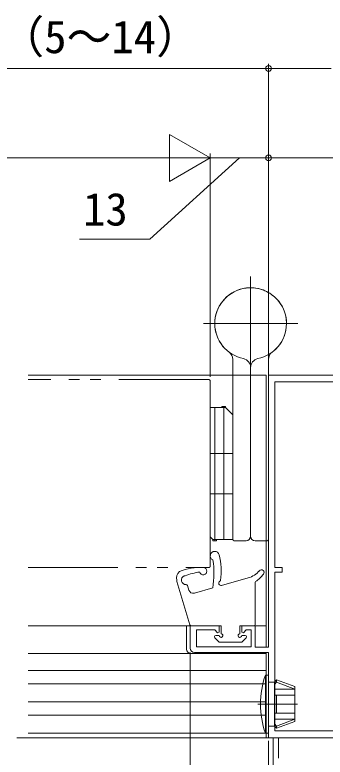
# Model space of a CAD drawing. Units: millimetres, scale not verified. Extents: x -1188 to -198, y -840 to 760.
# Drawn here: x -554.6 to -485.4, y -527.4 to -361.6 of the extents above; entities that cross this region are included whole.
import ezdxf
from ezdxf.enums import TextEntityAlignment as Align

# ---------------------------------------------------------------- set-up
doc = ezdxf.new("R2010")
doc.units = ezdxf.units.MM
doc.header["$LTSCALE"] = 4
for name, pattern in [('CHAIN2', [12, 9, -1, 1, -1]), ('DASHED3', [4, 3, -1]), ('DOUBLE_CHAIN1', [8.8, 5, -1, 0.6, -0.6, 0.6, -1])]:
    doc.linetypes.add(name, pattern=pattern)
for name, color, linetype, lineweight in [('0-3_YKK_11', 7, 'Continuous', 9), ('0-5_YKK_12', 2, 'Continuous', 9), ('0-6_YKK_13', 4, 'Continuous', 9), ('0-8_YKK_D', 6, 'Continuous', 9)]:
    doc.layers.add(name, color=color, linetype=linetype, lineweight=lineweight)
doc.styles.add('ＭＳ ゴシック', font='')
doc.styles.get('ＭＳ ゴシック').set_extended_font_data('MS Gothic')

msp = doc.modelspace()

# ---------------------------------------------------------------- linework, layer by layer
at = {"layer": '0-3_YKK_11'}
for p, q in [((-497.999, -442.096), (-498, -502.896)), ((-472.999, -442.096), (-497.999, -442.096)), ((-496.6, -443.596), (-474.4, -443.596)), ((-496.6, -485.096), (-496.6, -443.596)), ((-496.6, -485.096), (-496.6, -443.596)), ((-495, -485.096), (-496.6, -485.096)), ((-495, -486.096), (-495, -485.096)), ((-496.6, -486.096), (-495, -486.096)), ((-496.6, -521.596), (-496.6, -486.096)), ((-515.5, -498.096), (-515.5, -503.096)), ((-509, -498.096), (-515.5, -498.096)), ((-514.1, -498.996), (-510.024, -498.996)), ((-514.1, -502.796), (-514.1, -498.996)), ((-510.024, -498.996), (-509.37, -499.65)), ((-509, -499.496), (-509, -498.096)), ((-504, -498.096), (-504, -499.496)), ((-501, -498.096), (-504, -498.096)), ((-503.629, -499.65), (-502.975, -498.996)), ((-502.975, -498.996), (-501.9, -498.996)), ((-501.9, -498.996), (-501.9, -502.796)), ((-501, -502.896), (-501, -498.096)), ((-509.37, -499.65), (-509, -499.496)), ((-504, -499.496), (-503.629, -499.65)), ((-501.9, -502.796), (-514.1, -502.796)), ((-498, -502.896), (-501, -502.896)), ((-514.5, -504.096), (-498, -504.096)), ((-498, -504.096), (-498, -523.096)), ((-474.5, -521.596), (-496.6, -521.596)), ((-498, -523.096), (-473, -523.096)), ((-497, -523.096), (-495.8, -523.096)), ((-497, -546.096), (-497, -523.096)), ((-495.8, -523.096), (-495.8, -527.692))]:
    msp.add_line(p, q, dxfattribs=at)
msp.add_arc((-514.5, -503.096), 1, 179.99985, 269.99983, dxfattribs=at)
at = {"layer": '0-5_YKK_12', "linetype": 'CHAIN2'}
for p, q in [((-502, -441.096), (-502, -420.096)), ((-491.5, -430.596), (-512.5, -430.596)), ((-326.172, -523.095), (-554.651, -523.095))]:
    msp.add_line(p, q, dxfattribs=at)
at = {"layer": '0-5_YKK_12'}
for p, q in [((-551.651, -442.096), (-498.5, -442.096)), ((-498.5, -442.096), (-498.5, -502.896)), ((-514.859, -498.096), (-551.651, -498.096)), ((-516.3, -498.096), (-516.3, -503.296)), ((-504.4, -498.096), (-498.5, -498.096)), ((-551.651, -504.296), (-498.5, -504.296)), ((-498.5, -504.096), (-498.5, -523.096)), ((-551.651, -508.096), (-498.5, -508.096)), ((-551.651, -511.096), (-498.5, -511.096)), ((-551.651, -515.096), (-498.5, -515.096)), ((-551.651, -518.096), (-498.5, -518.096)), ((-551.651, -522.096), (-498.5, -522.096)), ((-498.5, -523.096), (-551.651, -523.096))]:
    msp.add_line(p, q, dxfattribs=at)
msp.add_arc((-515.3, -503.296), 1, 180, 270, dxfattribs=at)
at = {"layer": '0-6_YKK_13'}
for p, q in [((-506, -438.596), (-506, -478.796)), ((-498, -438.596), (-498, -478.796)), ((-502, -478.096), (-502, -440.394)), ((-502, -478.096), (-502, -440.394)), ((-508.4, -449.096), (-507.6, -449.096)), ((-508.4, -449.096), (-508.4, -449.346)), ((-507.6, -449.346), (-507.6, -449.096)), ((-511, -478.246), (-511, -449.346)), ((-510, -449.346), (-511, -449.346)), ((-510, -449.346), (-508, -449.346)), ((-507.6, -449.346), (-508, -449.346)), ((-507.6, -449.346), (-506, -450.946)), ((-506, -478.846), (-506, -450.946)), ((-511, -459.596), (-506, -459.596)), ((-511, -468.596), (-506, -468.596)), ((-510.4, -478.846), (-511, -478.246)), ((-510.4, -478.846), (-510.4, -479.096)), ((-510, -478.846), (-510.4, -478.846)), ((-509.6, -479.096), (-510.4, -479.096)), ((-510, -478.846), (-508, -478.846)), ((-509.6, -478.846), (-509.6, -479.096)), ((-506, -478.846), (-508, -478.846)), ((-505.7, -479.096), (-503, -479.096)), ((-498.3, -479.096), (-501, -479.096)), ((-508.475, -489.083), (-502.521, -487.399)), ((-515.564, -497.882), (-518.458, -488.182)), ((-516.095, -489.108), (-515.79, -490.129)), ((-501, -497.796), (-501, -488.46)), ((-514.56, -490.805), (-510.451, -489.642)), ((-508.6, -498.096), (-515.276, -498.096)), ((-508.6, -498.096), (-508.6, -499.896)), ((-504.4, -498.096), (-501.3, -498.096)), ((-504.4, -498.096), (-504.4, -499.896)), ((-509, -500.296), (-509.8, -500.296)), ((-504, -500.296), (-503.2, -500.296)), ((-510.012, -500.808), (-509.112, -501.708)), ((-504.1, -501.796), (-508.9, -501.796)), ((-502.988, -500.808), (-503.888, -501.709)), ((-498.714, -509.096), (-498.714, -515.596)), ((-498.714, -509.096), (-498, -509.096)), ((-498, -515.596), (-498, -509.096)), ((-496.7, -510.696), (-496.2, -510.196)), ((-496.2, -510.196), (-496.2, -510.696)), ((-496.2, -510.196), (-492.1, -511.688)), ((-498, -510.696), (-496.7, -510.696)), ((-496.7, -510.696), (-496.7, -515.596)), ((-496.7, -512.248), (-492.1, -512.248)), ((-492.1, -511.688), (-492.1, -515.596)), ((-496.7, -513.596), (-492.1, -513.596)), ((-496.2, -513.596), (-496.2, -515.596)), ((-498.714, -522.096), (-498.714, -515.596)), ((-498, -515.596), (-498, -522.096)), ((-496.7, -520.496), (-496.7, -515.596)), ((-496.2, -517.596), (-496.2, -515.596)), ((-492.1, -519.504), (-492.1, -515.596)), ((-496.7, -517.596), (-492.1, -517.596)), ((-496.7, -518.944), (-492.1, -518.944)), ((-498, -520.496), (-496.7, -520.496)), ((-496.7, -520.496), (-496.2, -520.996)), ((-496.2, -520.996), (-492.1, -519.504)), ((-496.2, -520.996), (-496.2, -520.496)), ((-498.714, -522.096), (-498, -522.096))]:
    msp.add_line(p, q, dxfattribs=at)
at = {"layer": '0-6_YKK_13', "linetype": 'DOUBLE_CHAIN1'}
for p, q in [((-511.4, -443.096), (-551.651, -443.096)), ((-511, -484.696), (-511, -443.496)), ((-551.651, -485.096), (-511.4, -485.096))]:
    msp.add_line(p, q, dxfattribs=at)
at = {"layer": '0-6_YKK_13', "linetype": 'CHAIN2'}
msp.add_line((-500.412, -515.596), (-491.561, -515.596), dxfattribs=at)
at = {"layer": '0-6_YKK_13'}
for points in [[(-508, -449.096), (-508, -478.846), (-508, -449.096)], [(-510, -479.096), (-510, -449.346), (-510, -479.096)], [(-496.7, -511.196), (-496.2, -510.696), (-492.1, -512.248)], [(-496.7, -519.996), (-496.2, -520.496), (-492.1, -518.944)]]:
    msp.add_lwpolyline(points, dxfattribs=at)
for centre, radius, start, end in [((-502, -430.596), 8, 281.53696, 233.1301), ((-502, -430.596), 8, 102.70903, 258.46303), ((-502, -430.596), 8, 306.86989, 54.54945), ((-508, -438.596), 2, 0, 53.1301), ((-496, -438.596), 2, 126.86989, 180), ((-504, -440.394), 2, 0, 78.46303), ((-500, -440.394), 2, 101.53696, 180), ((-505.7, -478.796), 0.3, 180, 270), ((-503, -478.096), 1, 270, 0), ((-501, -478.096), 1, 180, 270), ((-498.3, -478.796), 0.3, 270, 0), ((-510.006, -482.482), 1, 13.29015, 245.71486), ((-523.576, -485.926), 15, 352.24785, 14.23994), ((-529.343, -486.417), 19.165, 350.31171, 9.07683), ((-513.154, -498.091), 13, 87.27115, 111.4081), ((-512.573, -485.905), 0.8, 193.57539, 87.27115), ((-503.882, -482.587), 5, 285.7997, 319.88362), ((-499.6, -486.196), 0.6, 320.15231, 139.88362), ((-516.636, -487.437), 1.922, 131.07376, 194.20486), ((-516.451, -487.887), 1.008, 112.18318, 272.95877), ((-516.732, -486.671), 0.3, 250.46303, 292.13892), ((-511.72, -498.99), 13, 97.20943, 112.13892), ((-506.817, -480.173), 10, 306.43196, 320.15231), ((-517.5, -487.896), 1, 180.76457, 196.61446), ((-516.382, -489.194), 0.3, 16.61446, 93.27209), ((-508.612, -488.602), 0.5, 119.89803, 285.7997), ((-509.01, -487.909), 0.3, 299.89803, 352.24785), ((-500.7, -488.46), 0.3, 126.43196, 179.99998), ((-514.832, -489.843), 1, 196.61446, 285.7997), ((-515.276, -497.796), 0.3, 196.61446, 269.99782), ((-501.3, -497.796), 0.3, 270.0051, 359.99998), ((-509.8, -500.596), 0.3, 89.99782, 225.00026), ((-508.6, -500.296), 0.4, 179.99782, 89.99997), ((-504.4, -500.296), 0.4, 89.99997, 0.0051), ((-503.2, -500.596), 0.3, 314.99997, 90.0051), ((-508.9, -501.496), 0.3, 225.00026, 269.99782), ((-504.1, -501.496), 0.3, 269.99782, 314.99997), ((-479.8, -515.596), 20, 161.03442, 180), ((-479.8, -515.596), 20, 180, 198.96556)]:
    msp.add_arc(centre, radius, start, end, dxfattribs=at)
at = {"layer": '0-6_YKK_13', "linetype": 'DASHED3'}
msp.add_arc((-502, -430.596), 8, 54.54945, 102.70903, dxfattribs=at)
at = {"layer": '0-6_YKK_13', "linetype": 'DOUBLE_CHAIN1'}
for centre, start, end in [((-511.4, -443.496), 0, 90), ((-511.4, -484.696), 270, 0)]:
    msp.add_arc(centre, 0.4, start, end, dxfattribs=at)
at = {"layer": '0-8_YKK_D'}
for p, q in [((-498, -392.596), (-498, -372.596)), ((-498, -373.596), (-559.27, -373.596)), ((-484, -373.596), (-498, -373.596)), ((-520.093, -388.346), (-520.093, -398.846)), ((-511, -393.596), (-520.093, -388.346)), ((-511, -442.496), (-511, -392.596)), ((-511, -442.496), (-511, -392.596)), ((-498, -427.096), (-498, -392.596)), ((-497.999, -441.396), (-497.999, -392.596)), ((-674.465, -393.596), (-521.5, -393.596)), ((-511, -393.596), (-529.186, -393.596)), ((-504.5, -393.596), (-524.522, -411.706)), ((-511, -393.596), (-520.093, -398.846)), ((-511, -393.596), (-497.999, -393.596)), ((-498, -393.596), (-473, -393.596)), ((-524.522, -411.706), (-540.202, -411.706)), ((-515.5, -504.096), (-515.5, -601.096)), ((-498, -523.796), (-498, -601.097))]:
    msp.add_line(p, q, dxfattribs=at)
for centre in [(-498, -373.596), (-497.999, -393.596), (-498, -393.596)]:
    msp.add_circle(centre, 0.637, dxfattribs=at)

# ---------------------------------------------------------------- texts
at = {"layer": '0-8_YKK_D', "color": 4, "style": 'ＭＳ ゴシック'}
for s, p in [('（5～14）', (-558.07, -372.396)), ('13', (-539.402, -410.906))]:
    msp.add_text(s, height=7.331, dxfattribs=at).set_placement(p, align=Align.BOTTOM_LEFT)

doc.saveas('drawing.dxf')
